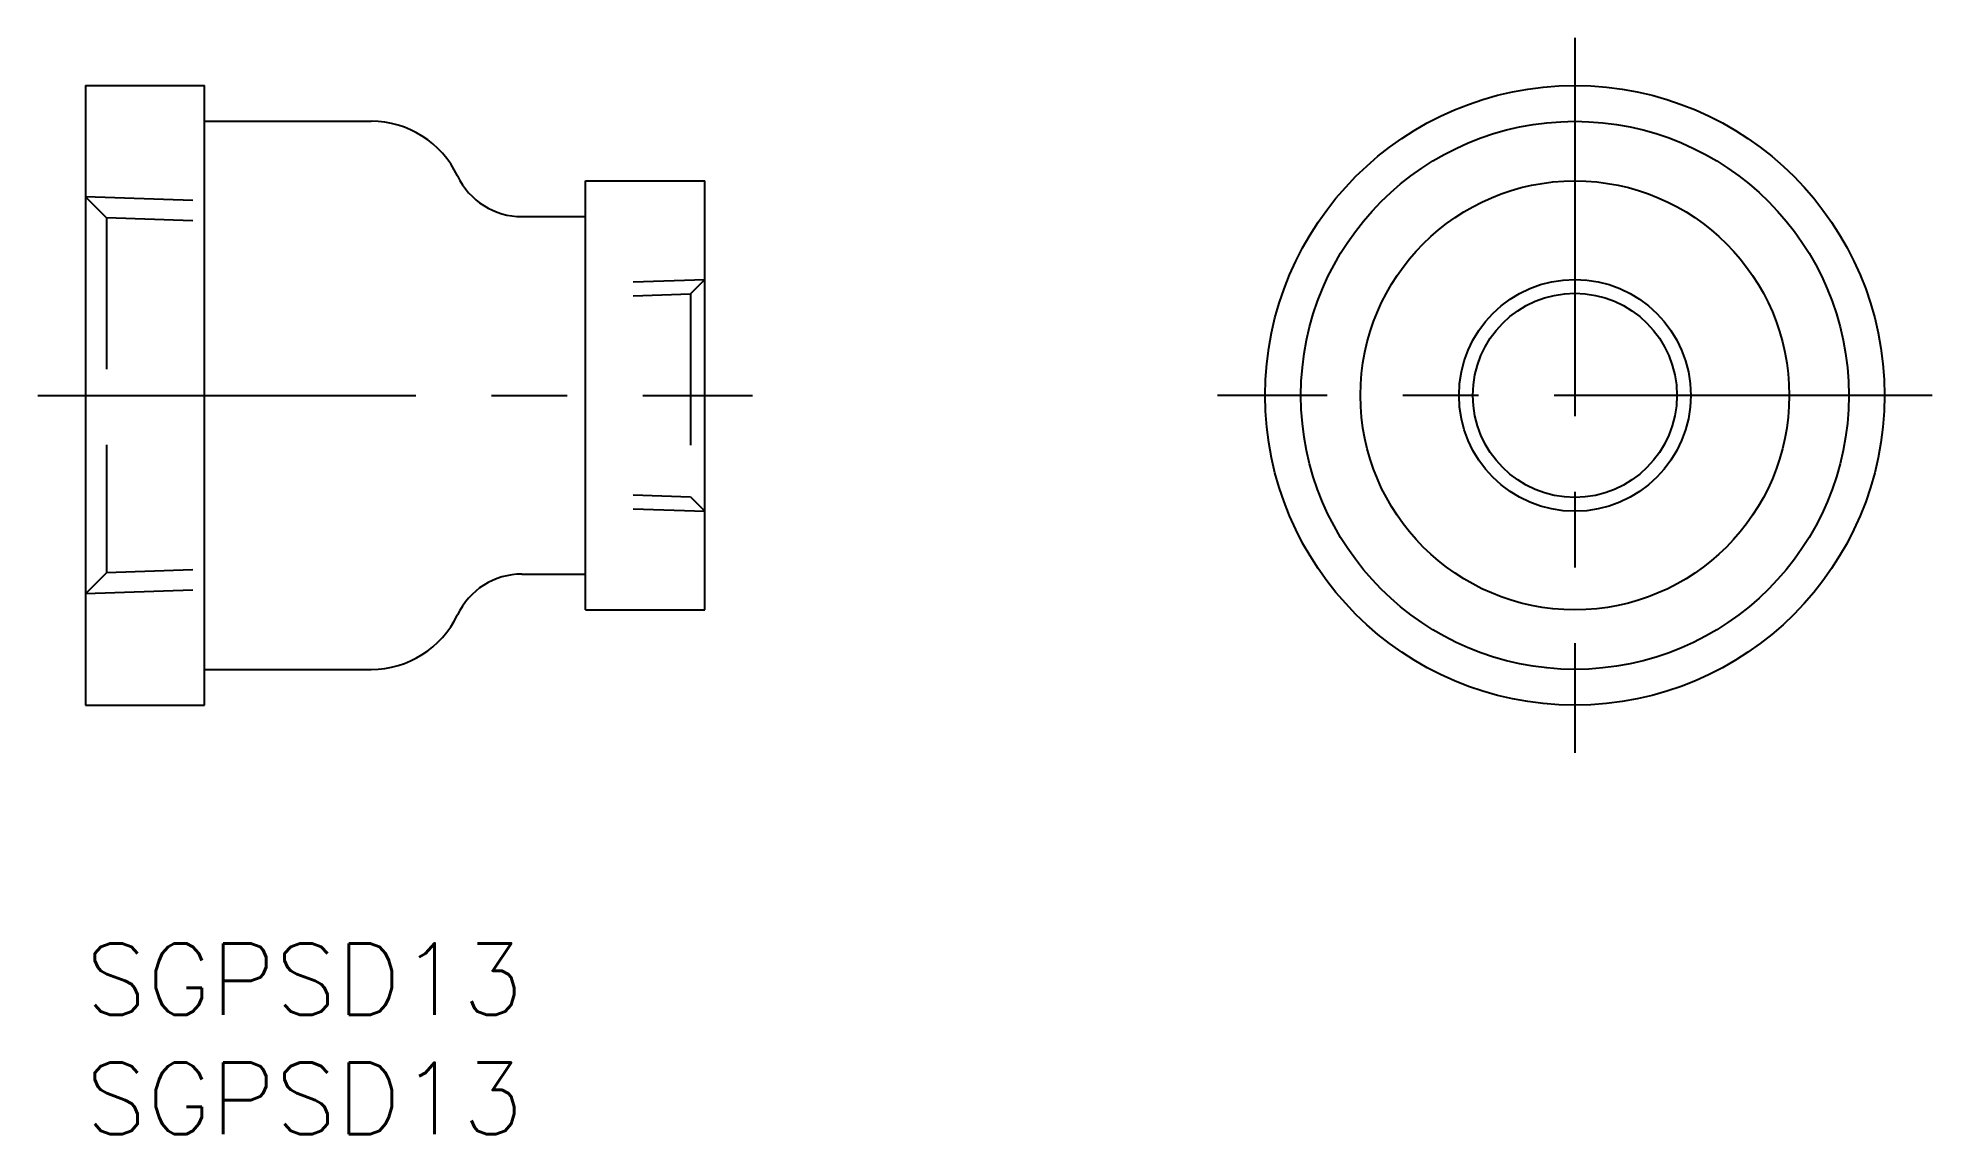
# Model space of a CAD drawing. Extents: x -2 to 77.5, y -8 to 38.
import ezdxf

# ---------------------------------------------------------------- set-up
doc = ezdxf.new("R2010")
doc.units = 0
doc.header["$LTSCALE"] = 0.5
doc.linetypes.add('CENTER', pattern=[50.8, 31.75, -6.35, 6.35, -6.35])
doc.linetypes.add('DASHED', pattern=[19.05, 12.7, -6.35])
for name, color, linetype in [('MSM_CENTER', 1, 'CENTER'), ('MSM_CONTINUOUS', 7, 'CONTINUOUS'), ('MSM_DASHED', 4, 'DASHED'), ('MSM_NARROW', 5, 'CONTINUOUS'), ('MSM_PART_NUMBER', 7, 'CONTINUOUS')]:
    doc.layers.add(name, color=color, linetype=linetype)
doc.styles.get("Standard").update_dxf_attribs({"font": 'txt.shx', "height": 3, "bigfont": 'bigfont.shx'})

# ---------------------------------------------------------------- blocks, each defined once
blk = doc.blocks.new('*U7')
at = {"layer": 'MSM_PART_NUMBER'}
blk.add_text('SGPSD13', height=3, dxfattribs=at).set_placement((0, -3))
blk = doc.blocks.new('*U8')
at = {"layer": 'MSM_PART_NUMBER'}
blk.add_text('SGPSD13', height=3, dxfattribs=at).set_placement((0, -8))

msp = doc.modelspace()

# ---------------------------------------------------------------- linework, layer by layer
at = {"layer": 'MSM_CENTER'}
for p, q in [((62.534, 38), (62.534, 8)), ((-2, 23), (28, 23)), ((77.534, 23), (47.534, 23))]:
    msp.add_line(p, q, dxfattribs=at)
at = {"layer": 'MSM_CONTINUOUS'}
for p, q in [((0, 36), (5, 36)), ((0, 36), (0, 10)), ((5, 10), (5, 36)), ((5, 34.5), (12, 34.5)), ((21, 14), (21, 32)), ((21, 32), (26, 32)), ((26, 14), (26, 32)), ((18.325, 30.5), (21, 30.5)), ((18.325, 15.5), (21, 15.5)), ((21, 14), (26, 14)), ((5, 11.5), (12, 11.5)), ((0, 10), (5, 10))]:
    msp.add_line(p, q, dxfattribs=at)
for radius in [13, 11.5, 9, 4.283]:
    msp.add_circle((62.534, 23), radius, dxfattribs=at)
for centre, radius, start, end in [((12, 30.5), 4, 25.37693, 90), ((18.325, 33.5), 3, 205.37693, 270), ((18.325, 12.5), 3, 90, 154.62307), ((12, 15.5), 4, 270, 334.62307)]:
    msp.add_arc(centre, radius, start, end, dxfattribs=at)
at = {"layer": 'MSM_DASHED'}
for p, q in [((4.5, 31.174), (0, 31.331)), ((0.887, 30.444), (0, 31.331)), ((4.5, 30.318), (0.887, 30.444)), ((0.887, 30.444), (0.887, 15.556)), ((23, 27.759), (26, 27.864)), ((25.398, 27.262), (26, 27.864)), ((23, 27.178), (25.398, 27.262)), ((25.398, 27.262), (25.398, 18.738)), ((23, 18.822), (25.398, 18.738)), ((25.398, 18.738), (26, 18.136)), ((23, 18.241), (26, 18.136)), ((0.887, 15.556), (0, 14.669)), ((4.5, 15.682), (0.887, 15.556)), ((4.5, 14.826), (0, 14.669))]:
    msp.add_line(p, q, dxfattribs=at)
at = {"layer": 'MSM_NARROW'}
msp.add_circle((62.534, 23), 4.864, dxfattribs=at)

# ---------------------------------------------------------------- block references
at = {"layer": 'MSM_CONTINUOUS'}
for name in ['*U7', '*U8']:
    msp.add_blockref(name, (0, 0), dxfattribs=at)

doc.saveas('drawing.dxf')
